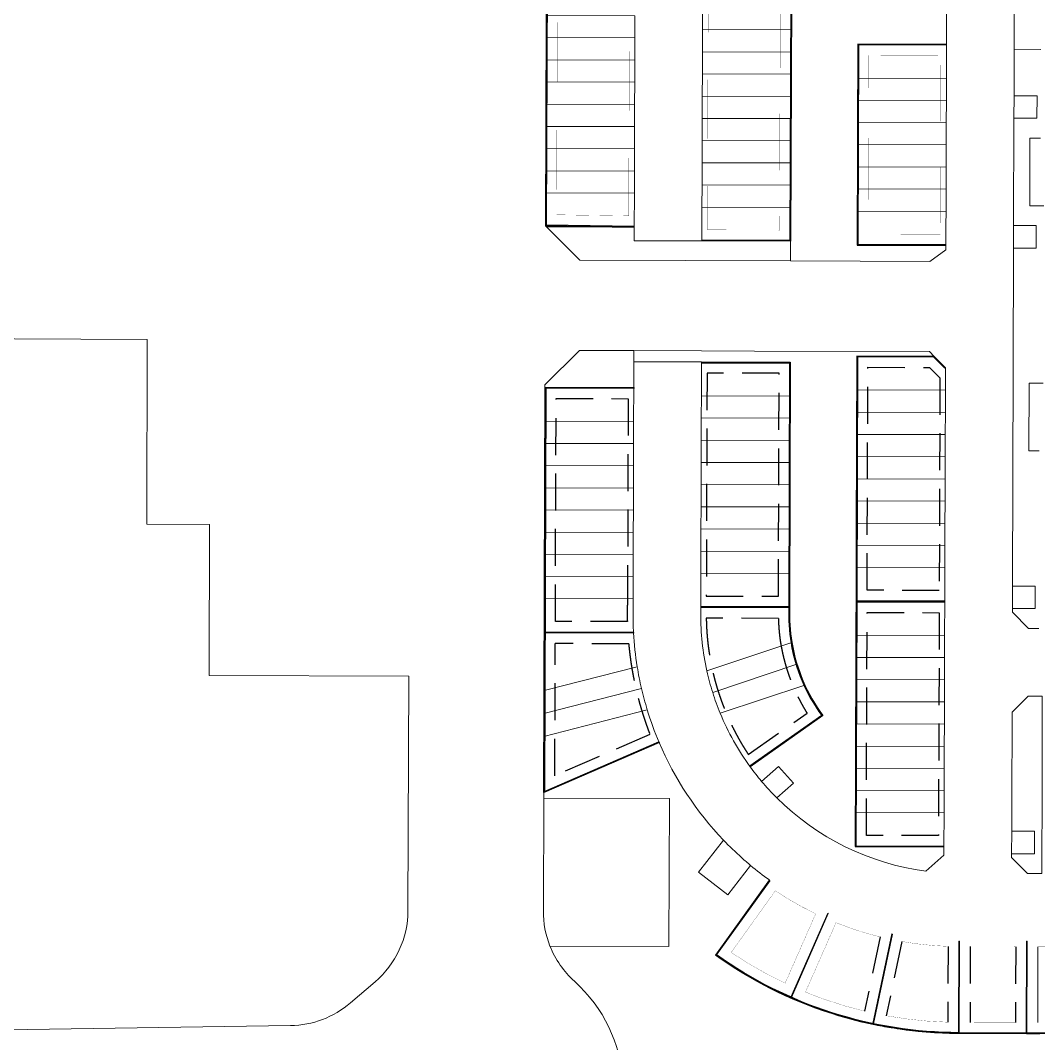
# Model space of a CAD drawing. Header units: centimetres. Extents: x -6122352 to 7132207, y -1694241 to 1947892.
# Drawn here: x -387987 to -112653, y 116632 to 393308 of the extents above; entities that cross this region are included whole.
import ezdxf

# ---------------------------------------------------------------- set-up
doc = ezdxf.new("R2010")
doc.units = ezdxf.units.CM
doc.header["$MEASUREMENT"] = 0
doc.linetypes.add('XR-AR-END-SETTING OUT PLAN$0$23261-XR-AR-SI-GF$0$HIDDEN', pattern=[0.375, 0.25, -0.125])
for name, color, linetype, lineweight, true_color in [('08-Compound Wall-2', 6, 'Continuous', 25, 0xff00ff), ('23585-XR-AR-DAMAC PLOT LIMITS$0$1-End units', 7, 'Continuous', 5, 0xf8991e), ('23585-XR-AR-DAMAC PLOT LIMITS$0$1-Open Space', 7, 'Continuous', 5, 0x90cf5a), ('23585-XR-AR-DAMAC PLOT LIMITS$0$1-Utility', 7, 'Continuous', 5, 0x8db1ff)]:
    doc.layers.add(name, color=color, linetype=linetype, lineweight=lineweight, true_color=true_color)
for name, color, linetype, lineweight in [('23585-XR-AR-BOUNDARY WALLS AND SETBACKS$0$A-WALL-PPHT', 7, 'Continuous', 5), ('23585-XR-AR-DAMAC PLOT LIMITS$0$1-Mid units', 41, 'Continuous', 5), ('23585-XR-AR-DAMAC PLOT LIMITS$0$1-Retail', 10, 'Continuous', 5), ('A-ANNO-TEXT', 3, 'Continuous', 25)]:
    doc.layers.add(name, color=color, linetype=linetype, lineweight=lineweight)
doc.layers.add('23585-XR-AR-BOUNDARY WALLS AND SETBACKS$0$setback', color=7, linetype='XR-AR-END-SETTING OUT PLAN$0$23261-XR-AR-SI-GF$0$HIDDEN')
doc.layers.add('@MI-REF LAYER', color=7, linetype='Continuous')

# ---------------------------------------------------------------- blocks, each defined once
blk = doc.blocks.new('23585-XR-AR-BOUNDARY WALLS AND SETBACKS')
at = {"layer": '08-Compound Wall-2'}
for points in [[(496013.57, 2769056.69), (495997.31, 2769039.04), (496037.23, 2769002.24), (496053.5, 2769019.88)], [(496013.72, 2769056.55), (495997.59, 2769039.05), (496037.22, 2769002.52), (496053.35, 2769020.02)], [(495959.3, 2769016.96), (495975.56, 2769034.6), (496024.31, 2768989.66), (496008.05, 2768972.02)], [(495959.44, 2769016.82), (495975.58, 2769034.32), (496024.03, 2768989.65), (496007.9, 2768972.15)], [(495932.93, 2769020.82), (495914.43, 2769000.78), (495976.45, 2768943.61), (495992.92, 2768961.07)], [(496077.83, 2768997.45), (496073.53, 2768997.27), (496059.33, 2768981.87), (496108.07, 2768936.93), (496124.34, 2768954.58)], [(496077.84, 2768997.25), (496073.62, 2768997.08), (496059.61, 2768981.88), (496108.06, 2768937.21), (496124.19, 2768954.71)], [(495928.11, 2768988.44), (495976.44, 2768943.89), (495992.77, 2768961.21)], [(496032.26, 2768949.7), (496048.39, 2768967.2), (496096.93, 2768922.49)], [(496124.34, 2768954.58), (496108.07, 2768936.93), (496156.82, 2768892), (496173.09, 2768909.64)], [(496124.49, 2768954.44), (496108.36, 2768936.94), (496156.81, 2768892.28), (496172.94, 2768909.78)], [(496025, 2768931.5), (496008.87, 2768914), (496089.09, 2768840.06), (496100.11, 2768871.94)], [(496024.85, 2768931.64), (496025, 2768931.5)], [(496096.93, 2768922.49), (496080.8, 2768904.98)], [(496097.08, 2768922.35), (496080.94, 2768904.85)], [(496073.63, 2768886.88), (496057.26, 2768869.12)], [(496073.7, 2768886.81), (496057.33, 2768869.05)], [(496073.78, 2768886.75), (496057.41, 2768868.99)]]:
    blk.add_lwpolyline(points, dxfattribs=at)
for points in [[(496343.37, 2769056.77), (496361.6, 2769039.96), (496212.9, 2768878.65, -0.155794), (496153.14, 2768844.54), (496148.02, 2768868.8)], [(496343.5, 2769056.92), (496361.88, 2769039.98), (496213.05, 2768878.51, -0.156247), (496152.98, 2768844.3)], [(496032.11, 2768949.84), (496048.38, 2768967.48), (496097.14, 2768922.57, 0.051584), (496104.58, 2768916.57, 0.118123), (496124.79, 2768909.42), (496121.71, 2768885.61)], [(496100.1, 2768871.93, 0.000555), (496100.29, 2768871.87), (496089.17, 2768839.7), (496008.59, 2768913.99), (496024.85, 2768931.64)], [(496097.08, 2768922.35, 0.051006), (496104.47, 2768916.4, 0.117), (496124.56, 2768909.24), (496121.51, 2768885.63)], [(496073.6, 2768886.85, 0.000556), (496073.76, 2768886.73, 0.000556)]]:
    blk.add_lwpolyline(points, format="xyb", dxfattribs=at)
at = {"layer": '23585-XR-AR-BOUNDARY WALLS AND SETBACKS$0$A-WALL-PPHT'}
for p, q in [((496210.2, 2768910.1), (496225.28, 2768896.21)), ((496207.13, 2768908.98), (496207.01, 2768908.86)), ((496207.01, 2768908.86), (496225.23, 2768892.03)), ((496207.13, 2768908.98), (496225.37, 2768892.18)), ((496194.73, 2768895.53), (496194.61, 2768895.4)), ((496194.61, 2768895.4), (496212.83, 2768878.57)), ((496194.73, 2768895.53), (496212.97, 2768878.72)), ((496181.1, 2768883.43), (496180.95, 2768883.33)), ((496180.95, 2768883.33), (496195.37, 2768863.15)), ((496181.1, 2768883.43), (496195.54, 2768863.26)), ((496165.26, 2768874.38), (496165.1, 2768874.31)), ((496165.1, 2768874.31), (496175.08, 2768851.6)), ((496165.26, 2768874.38), (496175.26, 2768851.68)), ((496147.82, 2768868.76), (496152.98, 2768844.3))]:
    blk.add_line(p, q, dxfattribs=at)
at = {"layer": '23585-XR-AR-BOUNDARY WALLS AND SETBACKS$0$setback', "ltscale": 40}
for p, q in [((496206.14, 2768905.69), (496221.21, 2768891.79)), ((496197.8, 2768896.64), (496212.87, 2768882.75)), ((496193.7, 2768892.26), (496208.78, 2768878.36)), ((496184.3, 2768883.94), (496196.24, 2768867.26)), ((496179.42, 2768880.44), (496191.36, 2768863.77))]:
    blk.add_line(p, q, dxfattribs=at)
at = {"layer": '23585-XR-AR-BOUNDARY WALLS AND SETBACKS$0$setback', "ltscale": 40, "const_width": 0.05}
for points in [[(496014.76, 2769053.55), (496050.27, 2769020.81), (496037.06, 2769006.48), (496001.54, 2769039.21)], [(495962.52, 2769016.02), (496006.86, 2768975.15), (496020.07, 2768989.49), (495975.74, 2769030.36)]]:
    blk.add_lwpolyline(points, close=True, dxfattribs=at)
for points in [[(495932.14, 2768988.54), (495976.31, 2768947.83), (495989.68, 2768962.02), (495945.36, 2769002.87)], [(496210.2, 2768910.1), (496218.54, 2768919.14)], [(496197.8, 2768896.64), (496206.14, 2768905.69)], [(496233.61, 2768905.25), (496225.28, 2768896.21)], [(496221.21, 2768891.79), (496212.87, 2768882.75)], [(496168.51, 2768874.22), (496176.79, 2768855.42)], [(496163.02, 2768871.81), (496171.3, 2768853)]]:
    blk.add_lwpolyline(points, dxfattribs=at)
at = {"layer": '23585-XR-AR-BOUNDARY WALLS AND SETBACKS$0$setback', "ltscale": 40}
for points in [[(496078.83, 2768994.49), (496121.12, 2768955.51), (496107.9, 2768941.17), (496063.57, 2768982.04), (496074.89, 2768994.33)], [(496169.87, 2768910.57), (496156.65, 2768896.23), (496112.31, 2768937.1), (496125.53, 2768951.44)]]:
    blk.add_lwpolyline(points, close=True, dxfattribs=at)
for points in [[(496092.9, 2768922.39), (496048.55, 2768963.24), (496035.33, 2768948.91), (496079.67, 2768908.04), (496092.9, 2768922.39)], [(496070.36, 2768887.61), (496057.16, 2768873.29)], [(496075.02, 2768883.83), (496061.57, 2768869.23)]]:
    blk.add_lwpolyline(points, dxfattribs=at)
for points in [[(496057.16, 2768873.29), (496012.83, 2768914.16), (496026.04, 2768928.5), (496065.86, 2768891.8, 0.016783), (496070.36, 2768887.61)], [(496097.31, 2768918.32), (496084.09, 2768903.98, 0.143333), (496118.93, 2768887.48), (496121.42, 2768906.73, -0.096812), (496102.89, 2768914.09, -0.035464), (496097.31, 2768918.32, 0.035464)], [(496075.02, 2768883.83, 0.069052), (496096.99, 2768871.5), (496087.84, 2768845.02), (496061.57, 2768869.23)]]:
    blk.add_lwpolyline(points, format="xyb", dxfattribs=at)
at = {"layer": '23585-XR-AR-BOUNDARY WALLS AND SETBACKS$0$setback', "ltscale": 40, "const_width": 0.05}
for points in [[(496184.3, 2768883.94, 0.035001), (496193.7, 2768892.26, 0.035001)], [(496168.51, 2768874.22, 0.035013), (496179.42, 2768880.44, 0.035013)], [(496208.78, 2768878.36, -0.038013), (496196.24, 2768867.26)], [(496171.28, 2768853.04, -0.038123), (496155.29, 2768847.89), (496151.06, 2768867.96, 0.035013), (496163.02, 2768871.81, 0.035013)], [(496191.36, 2768863.77, -0.038124), (496176.77, 2768855.45)]]:
    blk.add_lwpolyline(points, format="xyb", dxfattribs=at)
blk = doc.blocks.new('A$C9d9485f6')
at = {"layer": 'A-ANNO-TEXT', "rotation": 312.4881850805905}
blk.add_blockref('23585-XR-AR-BOUNDARY WALLS AND SETBACKS', (-2377088.53, -1504219.25), dxfattribs=at)
blk = doc.blocks.new('23585-XR-AR-DAMAC PLOT LIMITS')
at = {"layer": '23585-XR-AR-DAMAC PLOT LIMITS$0$1-End units', "color": 251, "true_color": 0x636466}
for points in [[(496020.3, 2769050.49), (496004.03, 2769032.84), (495998.47, 2769037.97), (495997.31, 2769039.04), (496013.57, 2769056.69), (496014.73, 2769055.62)], [(495982.29, 2769028.4), (495966.02, 2769010.75), (495959.3, 2769016.96), (495975.56, 2769034.6)], [(496053.5, 2769019.88), (496037.23, 2769002.24), (496033.25, 2769005.91), (496030.5, 2769008.44), (496046.77, 2769026.09), (496049.51, 2769023.56)], [(496024.31, 2768989.66), (496008.05, 2768972.02), (496001.32, 2768978.22), (496017.58, 2768995.87)], [(496082.32, 2768993.31), (496066.05, 2768975.67), (496059.33, 2768981.87), (496073.53, 2768997.27), (496077.83, 2768997.45)], [(495992.92, 2768961.07), (495976.83, 2768943.62), (495976.45, 2768943.61), (495969.92, 2768949.63), (495986.19, 2768967.28)], [(496048.38, 2768967.48), (496055.1, 2768961.28), (496038.84, 2768943.63), (496032.11, 2768949.84)], [(496124.34, 2768954.58), (496108.07, 2768936.93), (496105.63, 2768939.18), (496101.35, 2768943.13), (496117.61, 2768960.78)], [(496131.07, 2768948.38), (496114.8, 2768930.73), (496112.36, 2768932.98), (496108.07, 2768936.93), (496124.34, 2768954.58)], [(496031.58, 2768925.43), (496015.31, 2768907.79), (496008.59, 2768913.99), (496024.85, 2768931.64)], [(496173.09, 2768909.64), (496156.82, 2768892), (496150.09, 2768898.2), (496166.36, 2768915.84)]]:
    blk.add_lwpolyline(points, close=True, dxfattribs=at)
for points in [[(496097.14, 2768922.57), (496080.87, 2768904.91, -0.005696), (496079.57, 2768906.09), (496074.13, 2768911.1), (496090.4, 2768928.75), (496095.84, 2768923.73, 0.008285)], [(496104.58, 2768916.57), (496094.73, 2768894.47, -0.055842), (496082.17, 2768903.69), (496080.87, 2768904.91), (496097.14, 2768922.57), (496098.52, 2768921.26, 0.041708)], [(496121.71, 2768885.61, -0.059285), (496105.61, 2768889.4), (496115.42, 2768911.41, 0.052208), (496124.79, 2768909.42)], [(496073.7, 2768886.81), (496057.33, 2768869.05), (496050.61, 2768875.26), (496066.87, 2768892.9), (496069.76, 2768890.24, 0.01479)], [(496081.16, 2768881.34), (496068.9, 2768858.39), (496057.33, 2768869.05), (496073.7, 2768886.81, 0.026199)], [(496100.29, 2768871.87), (496089.17, 2768839.7), (496078.01, 2768849.99), (496091.61, 2768875.46, 0.026613)]]:
    blk.add_lwpolyline(points, format="xyb", close=True, dxfattribs=at)
at = {"layer": '23585-XR-AR-DAMAC PLOT LIMITS$0$1-Mid units', "color": 251, "true_color": 0x636466}
for points in [[(496024.71, 2769046.42), (496008.44, 2769028.77), (496004.03, 2769032.84), (496020.3, 2769050.49)], [(496029.12, 2769042.35), (496012.86, 2769024.71), (496008.44, 2769028.77), (496024.71, 2769046.42)], [(496033.53, 2769038.29), (496017.27, 2769020.64), (496012.86, 2769024.71), (496029.12, 2769042.35)], [(496037.95, 2769034.22), (496021.68, 2769016.57), (496017.27, 2769020.64), (496033.53, 2769038.29)], [(496042.36, 2769030.15), (496026.09, 2769012.51), (496021.68, 2769016.57), (496037.95, 2769034.22)], [(495986.7, 2769024.33), (495970.44, 2769006.69), (495966.02, 2769010.75), (495982.29, 2769028.4)], [(496046.77, 2769026.09), (496030.5, 2769008.44), (496026.09, 2769012.51), (496042.36, 2769030.15)], [(495991.11, 2769020.27), (495974.85, 2769002.62), (495970.44, 2769006.69), (495986.7, 2769024.33)], [(495995.53, 2769016.2), (495979.26, 2768998.55), (495974.85, 2769002.62), (495991.11, 2769020.27)], [(495999.94, 2769012.13), (495983.67, 2768994.49), (495979.26, 2768998.55), (495995.53, 2769016.2)], [(496004.35, 2769008.07), (495988.08, 2768990.42), (495983.67, 2768994.49), (495999.94, 2769012.13)], [(496008.76, 2769004), (495992.49, 2768986.35), (495988.08, 2768990.42), (496004.35, 2769008.07)], [(496013.17, 2768999.93), (495996.91, 2768982.29), (495992.49, 2768986.35), (496008.76, 2769004)], [(495950.9, 2768999.81), (495955.31, 2768995.74), (495939.04, 2768978.1), (495934.63, 2768982.16)], [(496017.58, 2768995.87), (496001.32, 2768978.22), (495996.91, 2768982.29), (496013.17, 2768999.93)], [(495959.72, 2768991.68), (495943.45, 2768974.03), (495939.04, 2768978.1), (495955.31, 2768995.74)], [(496082.32, 2768993.31), (496086.73, 2768989.25), (496070.47, 2768971.6), (496066.05, 2768975.67)], [(495964.13, 2768987.61), (495947.87, 2768969.96), (495943.45, 2768974.03), (495959.72, 2768991.68)], [(495968.54, 2768983.54), (495952.28, 2768965.9), (495947.87, 2768969.96), (495964.13, 2768987.61)], [(496091.14, 2768985.18), (496074.88, 2768967.53), (496070.47, 2768971.6), (496086.73, 2768989.25)], [(496095.56, 2768981.11), (496079.29, 2768963.47), (496074.88, 2768967.53), (496091.14, 2768985.18)], [(495972.96, 2768979.48), (495956.69, 2768961.83), (495952.28, 2768965.9), (495968.54, 2768983.54)], [(496099.97, 2768977.05), (496083.7, 2768959.4), (496079.29, 2768963.47), (496095.56, 2768981.11)], [(495977.37, 2768975.41), (495961.1, 2768957.76), (495956.69, 2768961.83), (495972.96, 2768979.48)], [(496104.38, 2768972.98), (496088.11, 2768955.33), (496083.7, 2768959.4), (496099.97, 2768977.05)], [(495981.78, 2768971.34), (495965.51, 2768953.7), (495961.1, 2768957.76), (495977.37, 2768975.41)], [(496108.79, 2768968.91), (496092.52, 2768951.27), (496088.11, 2768955.33), (496104.38, 2768972.98)], [(495986.19, 2768967.28), (495969.92, 2768949.63), (495965.51, 2768953.7), (495981.78, 2768971.34)], [(496113.2, 2768964.85), (496096.93, 2768947.2), (496092.52, 2768951.27), (496108.79, 2768968.91)], [(496117.61, 2768960.78), (496101.35, 2768943.13), (496096.93, 2768947.2), (496113.2, 2768964.85)], [(496059.52, 2768957.21), (496043.25, 2768939.57), (496038.84, 2768943.63), (496055.1, 2768961.28)], [(496063.93, 2768953.15), (496047.66, 2768935.5), (496043.25, 2768939.57), (496059.52, 2768957.21)], [(496068.34, 2768949.08), (496052.07, 2768931.43), (496047.66, 2768935.5), (496063.93, 2768953.15)], [(496072.75, 2768945.01), (496056.48, 2768927.37), (496052.07, 2768931.43), (496068.34, 2768949.08)], [(496135.48, 2768944.31), (496119.21, 2768926.66), (496116.77, 2768928.91), (496114.8, 2768930.73), (496131.07, 2768948.38)], [(496077.16, 2768940.95), (496060.89, 2768923.3), (496056.48, 2768927.37), (496072.75, 2768945.01)], [(496139.89, 2768940.24), (496123.62, 2768922.6), (496121.18, 2768924.85), (496119.21, 2768926.66), (496135.48, 2768944.31)], [(496081.57, 2768936.88), (496065.31, 2768919.23), (496060.89, 2768923.3), (496077.16, 2768940.95)], [(496144.3, 2768936.18), (496128.04, 2768918.53), (496125.6, 2768920.78), (496123.62, 2768922.6), (496139.89, 2768940.24)], [(496085.98, 2768932.81), (496069.72, 2768915.17), (496065.31, 2768919.23), (496081.57, 2768936.88)], [(496148.72, 2768932.11), (496132.45, 2768914.46), (496130.01, 2768916.71), (496128.04, 2768918.53), (496144.3, 2768936.18)], [(496090.4, 2768928.75), (496074.13, 2768911.1), (496069.72, 2768915.17), (496085.98, 2768932.81)], [(496153.13, 2768928.04), (496136.86, 2768910.4), (496134.42, 2768912.65), (496132.45, 2768914.46), (496148.72, 2768932.11)], [(496157.54, 2768923.98), (496141.27, 2768906.33), (496138.83, 2768908.58), (496136.86, 2768910.4), (496153.13, 2768928.04)], [(496035.99, 2768921.37), (496019.72, 2768903.72), (496015.31, 2768907.79), (496031.58, 2768925.43)], [(496161.95, 2768919.91), (496145.68, 2768902.26), (496143.24, 2768904.51), (496141.27, 2768906.33), (496157.54, 2768923.98)], [(496040.4, 2768917.3), (496024.14, 2768899.66), (496019.72, 2768903.72), (496035.99, 2768921.37)], [(496166.36, 2768915.84), (496150.09, 2768898.2), (496147.65, 2768900.45), (496145.68, 2768902.26), (496161.95, 2768919.91)], [(496044.81, 2768913.23), (496028.55, 2768895.59), (496024.14, 2768899.66), (496040.4, 2768917.3)], [(496049.23, 2768909.17), (496032.96, 2768891.52), (496028.55, 2768895.59), (496044.81, 2768913.23)], [(496053.64, 2768905.1), (496037.37, 2768887.46), (496032.96, 2768891.52), (496049.23, 2768909.17)], [(496058.05, 2768901.03), (496041.78, 2768883.39), (496037.37, 2768887.46), (496053.64, 2768905.1)], [(496062.46, 2768896.97), (496046.19, 2768879.32), (496041.78, 2768883.39), (496058.05, 2768901.03)], [(496066.87, 2768892.9), (496050.61, 2768875.26), (496046.19, 2768879.32), (496062.46, 2768896.97)]]:
    blk.add_lwpolyline(points, close=True, dxfattribs=at)
for points in [[(496109.84, 2768913.63), (496100.07, 2768891.7, -0.021476), (496094.73, 2768894.47), (496104.58, 2768916.57, 0.032779)], [(496115.42, 2768911.41), (496105.61, 2768889.4, -0.021446), (496100.07, 2768891.7), (496109.84, 2768913.63, 0.03267)], [(496086.29, 2768878.22), (496073.46, 2768854.19), (496068.9, 2768858.39), (496081.16, 2768881.34, 0.01701)], [(496091.61, 2768875.46), (496078.01, 2768849.99), (496073.46, 2768854.19), (496086.29, 2768878.22, 0.016987)]]:
    blk.add_lwpolyline(points, format="xyb", close=True, dxfattribs=at)
at = {"layer": '23585-XR-AR-DAMAC PLOT LIMITS$0$1-Open Space', "color": 251, "true_color": 0x636466}
blk.add_lwpolyline([(496227.89, 2768894.61), (496225.45, 2768891.97), (496223.82, 2768890.2), (496219.25, 2768885.24), (496217.55, 2768883.4), (496215.69, 2768881.38), (496212.91, 2768878.36, -0.006798), (496210.79, 2768876.13, -0.01849), (496204.73, 2768870.34, -0.007749), (496202.06, 2768868.06, -0.007051), (496199.58, 2768866.05, -0.011054), (496195.57, 2768863.04, -0.007432), (496192.8, 2768861.12, -0.018423), (496185.71, 2768856.73, -0.008518), (496182.32, 2768854.87, -0.006807), (496179.57, 2768853.47, -0.010529), (496175.25, 2768851.46, -0.008903), (496171.53, 2768849.9, -0.016952), (496164.3, 2768847.3, -0.009287), (496160.27, 2768846.09, -0.016568), (496152.98, 2768844.3), (496147.82, 2768868.76, -0.018178), (496141.5, 2768867.67), (496143.2, 2768857.76), (496133.34, 2768856.08), (496131.49, 2768866.88, -0.090179), (496100.29, 2768871.87), (496089.17, 2768839.7), (496090.28, 2768838.69), (496113.34, 2768863.67), (496142.75, 2768836.56), (496120.93, 2768812.92, 0.115059), (496132.41, 2768811.37, -0.401512), (496175.93, 2768776.99, 0.213222)], format="xyb", dxfattribs=at)
for points in [[(496031.74, 2769074.58), (496026.88, 2769069.31), (496017.68, 2769077.79)], [(495975.56, 2769034.6), (495982.29, 2769028.4), (495986.7, 2769024.33), (495991.11, 2769020.27), (495995.53, 2769016.2), (495999.94, 2769012.13), (496004.35, 2769008.07), (496008.76, 2769004), (496013.17, 2768999.93), (496017.58, 2768995.87), (496024.31, 2768989.66), (496028.23, 2768986.05), (496053.75, 2769013.74), (496054.39, 2769019.06), (496053.5, 2769019.88), (496037.23, 2769002.24), (496033.25, 2769005.91), (496030.5, 2769008.44), (496026.09, 2769012.51), (496021.68, 2769016.57), (496017.27, 2769020.64), (496012.86, 2769024.71), (496008.44, 2769028.77), (496004.03, 2769032.84), (495998.47, 2769037.97), (495997.31, 2769039.04), (496013.57, 2769056.69), (495990.83, 2769077.65)], [(496098.81, 2769014.11), (496096.22, 2769011.3), (496109.68, 2768998.9), (496111.56, 2769000.94)], [(496146.85, 2768968.41), (496144.97, 2768966.37), (496138.82, 2768966.12), (496138.09, 2768966.79), (496142.24, 2768971.29), (496137.76, 2768975.43), (496133.6, 2768970.93), (496090.08, 2769011.05), (496066.4, 2769032.88), (496070.53, 2769037.36), (496066.05, 2769041.5), (496061.92, 2769037.01), (496040.59, 2769056.67), (496044.8, 2769061.24), (496040.32, 2769065.37), (496036.11, 2769060.8), (496026.88, 2769069.31), (496031.74, 2769074.58)], [(496049.38, 2769058.31), (496047.47, 2769056.24), (496060.93, 2769043.84), (496063.52, 2769046.64)]]:
    blk.add_lwpolyline(points, dxfattribs=at)
blk.add_lwpolyline([(496066.05, 2768975.67), (496070.47, 2768971.6), (496074.88, 2768967.53), (496079.29, 2768963.47), (496083.7, 2768959.4), (496088.11, 2768955.33), (496092.52, 2768951.27), (496096.93, 2768947.2), (496101.35, 2768943.13), (496105.63, 2768939.18), (496108.07, 2768936.93), (496112.36, 2768932.98), (496114.8, 2768930.73), (496116.77, 2768928.91), (496119.21, 2768926.66), (496121.18, 2768924.85), (496123.62, 2768922.6), (496125.6, 2768920.78), (496128.04, 2768918.53), (496130.01, 2768916.71), (496132.45, 2768914.46), (496134.42, 2768912.65), (496136.86, 2768910.4), (496138.83, 2768908.58), (496141.27, 2768906.33), (496143.24, 2768904.51), (496145.68, 2768902.26), (496147.65, 2768900.45), (496150.09, 2768898.2), (496156.82, 2768892), (496173.09, 2768909.64), (496174.78, 2768908.09), (496174.63, 2768901.56, -0.16457), (496132.83, 2768885.24), (496132.94, 2768891.21), (496126.85, 2768891.32), (496126.73, 2768885.22, -0.017996), (496121.71, 2768885.61), (496124.79, 2768909.42, -0.052208), (496115.42, 2768911.41, -0.032669), (496109.84, 2768913.63, -0.032779), (496104.58, 2768916.57, -0.041708), (496098.52, 2768921.26), (496097.14, 2768922.57, -0.008285), (496095.84, 2768923.73), (496090.4, 2768928.75), (496085.98, 2768932.81), (496081.57, 2768936.88), (496077.16, 2768940.95), (496072.75, 2768945.01), (496068.34, 2768949.08), (496063.93, 2768953.15), (496059.52, 2768957.21), (496055.1, 2768961.28), (496048.38, 2768967.48), (496032.11, 2768949.84), (496019.71, 2768936.38), (496017.5, 2768938.41), (496029.9, 2768951.87), (496039.61, 2768962.4), (496071.69, 2768997.2), (496073.53, 2768997.27), (496059.33, 2768981.87)], format="xyb", close=True, dxfattribs=at)
for points in [[(496028.23, 2768986.05), (495989.6, 2768944.14), (495976.83, 2768943.62), (495992.92, 2768961.07), (495995.64, 2768958.56), (496008.05, 2768972.02), (496024.31, 2768989.66)], [(496178.66, 2768940.5), (496196.31, 2768924.24), (496193.72, 2768921.43), (496187.57, 2768921.18), (496186.84, 2768921.86), (496191.02, 2768926.39), (496186.54, 2768930.53), (496182.35, 2768925.99), (496181.62, 2768926.67), (496177.13, 2768930.8), (496158.68, 2768947.82), (496158.43, 2768953.96), (496161.01, 2768956.77)], [(496019.71, 2768936.38), (496021.98, 2768934.28), (496024.12, 2768932.31), (496024.85, 2768931.64), (496008.59, 2768913.99), (496008.07, 2768914.46), (496007.54, 2768927.61), (496008.55, 2768928.71), (496012.69, 2768933.19), (496013.37, 2768933.93), (496017.5, 2768938.41)]]:
    blk.add_lwpolyline(points, close=True, dxfattribs=at)
at = {"layer": '23585-XR-AR-DAMAC PLOT LIMITS$0$1-Retail', "color": 251, "true_color": 0x636466}
blk.add_lwpolyline([(495974.69, 2768822.02), (496004.67, 2768794.37), (496041.27, 2768834.08), (496087.91, 2768791.09, -0.218026), (496096.11, 2768771.51), (496095.82, 2768762.76, -0.17544), (496089.38, 2768746.64), (496038.15, 2768689.08), (495995.81, 2768691.49), (495857.44, 2768627.8), (495855.53, 2768673.61), (495852.52, 2768745.6, -0.0321), (495862.03, 2768755.88), (495853.18, 2768764.29), (495853.16, 2768764.31), (495926.38, 2768843.43), (495963.14, 2768809.54)], format="xyb", close=True, dxfattribs=at)
at = {"layer": '23585-XR-AR-DAMAC PLOT LIMITS$0$1-Utility', "color": 251, "true_color": 0x636466}
for points in [[(496044.8, 2769061.24), (496040.59, 2769056.67), (496036.11, 2769060.8), (496040.32, 2769065.37)], [(496070.53, 2769037.36), (496066.4, 2769032.88), (496061.92, 2769037.01), (496066.05, 2769041.5)], [(496137.76, 2768975.43), (496142.24, 2768971.29), (496138.09, 2768966.79), (496133.6, 2768970.93)], [(496186.84, 2768921.86), (496182.35, 2768925.99), (496186.54, 2768930.53), (496191.02, 2768926.39)]]:
    blk.add_lwpolyline(points, close=True, dxfattribs=at)
for points in [[(496132.94, 2768891.21), (496132.83, 2768885.24, -0.021801), (496126.73, 2768885.22), (496126.85, 2768891.32)], [(496131.49, 2768866.88, 0.019419), (496138.34, 2768867.29, 0.009028), (496141.5, 2768867.67), (496143.2, 2768857.76), (496133.34, 2768856.08)], [(496120.93, 2768812.92, -0.095662), (496112.71, 2768818.01), (496090.28, 2768838.69), (496113.34, 2768863.67), (496142.75, 2768836.56)]]:
    blk.add_lwpolyline(points, format="xyb", close=True, dxfattribs=at)
blk = doc.blocks.new('A$Cf093b529')
at = {"layer": 'A-ANNO-TEXT'}
blk.add_blockref('23585-XR-AR-DAMAC PLOT LIMITS', (-495391.99, -2768603.44), dxfattribs=at)

msp = doc.modelspace()

# ---------------------------------------------------------------- block references
at = {"layer": '@MI-REF LAYER', "xscale": 1000, "yscale": 1000, "zscale": 1000}
msp.add_blockref('A$C9d9485f6', (-23958.95046, 48155.57226), dxfattribs=at)
at = {"layer": '@MI-REF LAYER', "xscale": 1000, "yscale": 1000, "zscale": 1000, "rotation": 312.4882903633292}
msp.add_blockref('A$Cf093b529', (-891608.73293, 539022.72011), dxfattribs=at)

doc.saveas('drawing.dxf')
